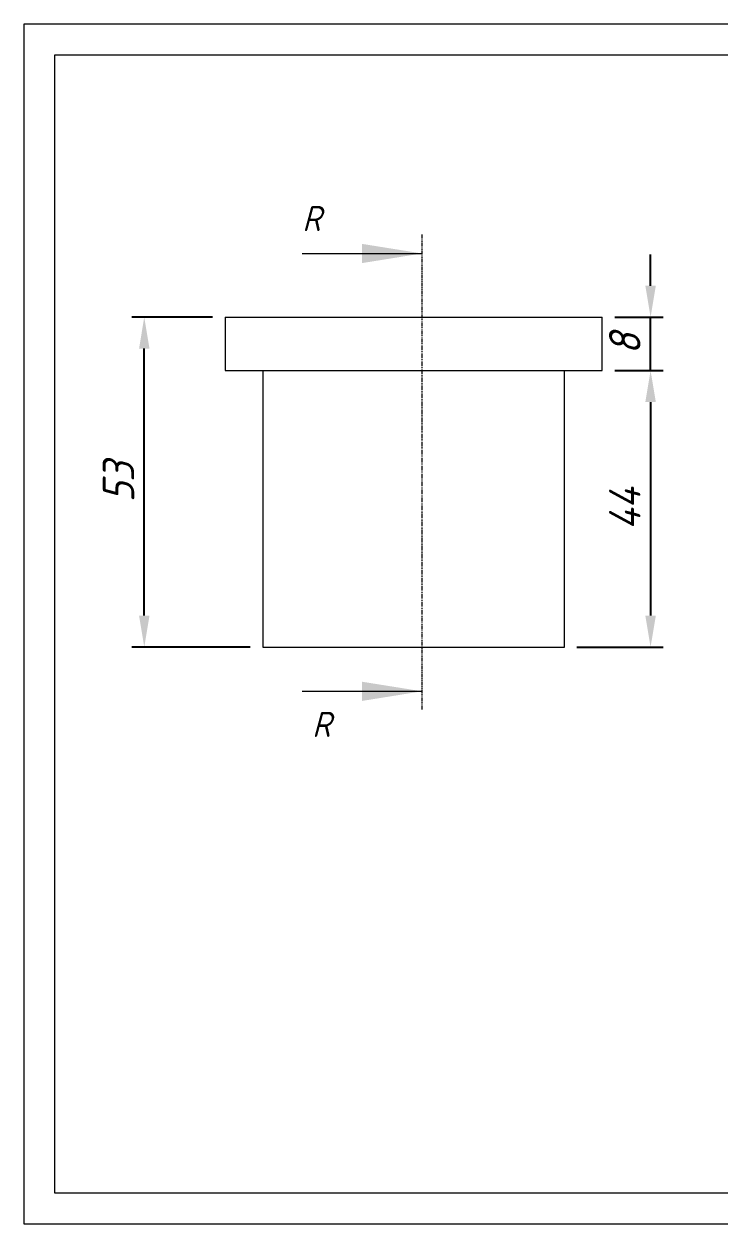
# Model space of a CAD drawing. Header units: millimetres. Extents: x 973 to 3687, y 501 to 2411.
# Drawn here: x 973 to 2079, y 501 to 2411 of the extents above; entities that cross this region are included whole.
import ezdxf

# ---------------------------------------------------------------- set-up
doc = ezdxf.new("R2010")
doc.units = ezdxf.units.MM
doc.linetypes.add('SLD-Phantom', pattern=[12.7, 6.35, -1.27, 1.27, -1.27, 1.27, -1.27])
doc.linetypes.add('SLD-Solid', pattern=[0])
doc.styles.add('GENISO', font='geniso.shx', dxfattribs={"oblique": 15})
doc.dimstyles.new('Copy of Scale 1B10', dxfattribs={"dimscale": 20, "dimtxt": 2.5, "dimasz": 2.5, "dimexe": 1, "dimexo": 1, "dimgap": 0.8, "dimtad": 1, "dimdec": 0, "dimlfac": 0.1, "dimzin": 0, "dimtxsty": 'GENISO', "dimcen": 2.5, "dimclrd": 1, "dimclre": 1, "dimclrt": 7, "dimadec": 0, "dimazin": 0, "dimtfac": 1, "dimtdec": 0, "dimtmove": 0, "dimatfit": 3, "dimfxl": 1, "dimtzin": 0, "dimlwd": -1, "dimlwe": -1, "dimarcsym": 0})

# ---------------------------------------------------------------- blocks, each defined once
blk = doc.blocks.new('*D8')
at = {"color": 1, "transparency": 16777216}
for p, q in [((1272.8, 1944.1), (1144.1, 1944.1)), ((1164.1, 1469.1), (1164.1, 1894.1)), ((1332.8, 1419.1), (1144.1, 1419.1))]:
    blk.add_line(p, q, dxfattribs=at)
for points in [[(1155.8, 1894.1), (1172.4, 1894.1), (1164.1, 1944.1)], [(1155.8, 1469.1), (1172.4, 1469.1), (1164.1, 1419.1)]]:
    blk.add_solid(points, dxfattribs=at)
at = {"layer": 'Defpoints', "color": 0, "transparency": 16777216}
for p in [(1164.1, 1944.1), (1292.8, 1944.1), (1352.8, 1419.1)]:
    blk.add_point(p, dxfattribs=at)
at = {"color": 7, "transparency": 16777216, "insert": (1123.1, 1681.6), "char_height": 50, "attachment_point": 5, "rotation": 90, "style": 'GENISO'}
blk.add_mtext('53', dxfattribs=at)
blk = doc.blocks.new('*D9')
at = {"color": 1, "transparency": 16777216}
for p, q in [((1969.9, 1994.1), (1969.9, 2044.1)), ((1912.8, 1944.1), (1989.9, 1944.1)), ((1969.9, 1859.1), (1969.9, 1944.1)), ((1912.8, 1859.1), (1989.9, 1859.1)), ((1969.9, 1809.1), (1969.9, 1759.1))]:
    blk.add_line(p, q, dxfattribs=at)
for points in [[(1961.6, 1994.1), (1978.3, 1994.1), (1969.9, 1944.1)], [(1961.6, 1809.1), (1978.3, 1809.1), (1969.9, 1859.1)]]:
    blk.add_solid(points, dxfattribs=at)
at = {"layer": 'Defpoints', "color": 0, "transparency": 16777216}
for p in [(1892.8, 1944.1), (1969.9, 1944.1), (1892.8, 1859.1)]:
    blk.add_point(p, dxfattribs=at)
at = {"color": 7, "transparency": 16777216, "insert": (1928.9, 1901.6), "char_height": 50, "attachment_point": 5, "rotation": 90, "style": 'GENISO'}
blk.add_mtext('8', dxfattribs=at)
blk = doc.blocks.new('*D10')
at = {"color": 1, "transparency": 16777216}
for p, q in [((1912.8, 1859.1), (1989.9, 1859.1)), ((1969.9, 1809.1), (1969.9, 1469.1)), ((1852.8, 1419.1), (1989.9, 1419.1))]:
    blk.add_line(p, q, dxfattribs=at)
for points in [[(1961.6, 1809.1), (1978.3, 1809.1), (1969.9, 1859.1)], [(1961.6, 1469.1), (1978.3, 1469.1), (1969.9, 1419.1)]]:
    blk.add_solid(points, dxfattribs=at)
at = {"layer": 'Defpoints', "color": 0, "transparency": 16777216}
for p in [(1892.8, 1859.1), (1832.8, 1419.1), (1969.9, 1419.1)]:
    blk.add_point(p, dxfattribs=at)
at = {"color": 7, "transparency": 16777216, "insert": (1928.9, 1639.1), "char_height": 50, "attachment_point": 5, "rotation": 90, "style": 'GENISO'}
blk.add_mtext('44', dxfattribs=at)

msp = doc.modelspace()

# ---------------------------------------------------------------- linework, layer by layer
at = {"color": 3, "linetype": 'SLD-Phantom', "lineweight": 0}
msp.add_line((1606.1, 2075.5), (1606.1, 1318.7), dxfattribs=at)
at = {"color": 3, "linetype": 'SLD-Solid', "lineweight": 0}
for p, q in [((1415.6, 2045.5), (1606.1, 2045.5)), ((1292.8, 1944.1), (1292.8, 1859.1)), ((1292.8, 1944.1), (1892.8, 1944.1)), ((1892.8, 1859.1), (1892.8, 1944.1)), ((1292.8, 1859.1), (1892.8, 1859.1)), ((1352.8, 1859.1), (1352.8, 1419.1)), ((1832.8, 1419.1), (1832.8, 1859.1)), ((1352.8, 1419.1), (1832.8, 1419.1)), ((1415.6, 1348.7), (1606.1, 1348.7))]:
    msp.add_line(p, q, dxfattribs=at)
at = {"color": 7, "linetype": 'SLD-Solid', "lineweight": 0}
for points in [[(972.7, 500.9), (972.7, 2410.7), (3686.9, 2410.7), (3686.9, 500.9)], [(1021.7, 550), (1021.7, 2361.6), (3637.8, 2361.6), (3637.8, 550)]]:
    msp.add_lwpolyline(points, close=True, dxfattribs=at)
at = {"color": 3, "linetype": 'SLD-Solid', "lineweight": 0}
for points in [[(1606.1, 2045.5), (1510.9, 2030.2), (1510.9, 2060.7)], [(1606.1, 1348.7), (1510.9, 1333.4), (1510.9, 1363.9)]]:
    msp.add_solid(points, dxfattribs=at)

# ---------------------------------------------------------------- texts
at = {"color": 7, "char_height": 40, "attachment_point": 5, "style": 'GENISO'}
for insert in [(1430.4, 2101.1), (1446.1, 1296.1)]:
    msp.add_mtext('R', dxfattribs=dict(at, insert=insert))

# ---------------------------------------------------------------- dimensions: what is measured, and where the dimension line sits
for base, p1, p2, picture, middle in [((1969.91903, 1944.11534), (1892.752, 1859.11535), (1892.752, 1944.11534), '*D9', (1928.91903, 1901.61534)), ((1164.0992621, 1944.115335), (1352.7519841, 1419.115335), (1292.751991, 1944.115335), '*D8', (1123.0992621, 1681.615335)), ((1969.9, 1419.1), (1892.8, 1859.1), (1832.8, 1419.1), '*D10', (1928.9, 1639.1))]:
    dim = msp.add_linear_dim(base=base, p1=p1, p2=p2, angle=90, dimstyle='Copy of Scale 1B10')
    dim.commit()
    dim.dimension.update_dxf_attribs({"geometry": picture, "text_midpoint": middle})

doc.saveas('drawing.dxf')
